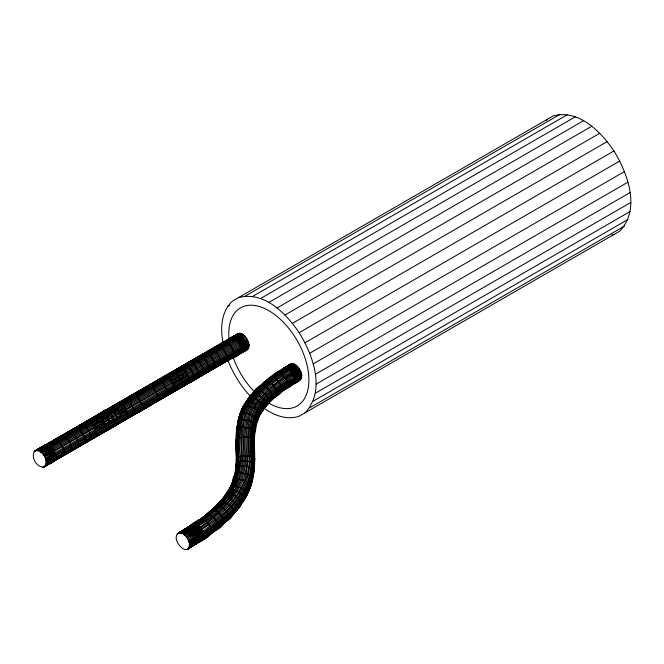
<?xml version="1.0" encoding="UTF-8"?>
<svg xmlns="http://www.w3.org/2000/svg" width="664" height="664" viewBox="0 0 664 664"><rect width="100%" height="100%" fill="white"/><g stroke="black" fill="none" stroke-linecap="round" stroke-linejoin="round"><path stroke-width="1" d="M247.39 493.111C253.399 483.126 254.511 470.494 254.768 458.949C254.262 457.023 251.764 456.749 250.129 456.301C245.63 455.836 239.754 455.13 236.301 458.608L235.994 470.12M236.533 458.218L236.417 464.983L235.927 439.867C239.604 436.356 253.084 435.219 254.08 441.037L254.362 435.376M247.108 401.637C247.589 397.728 251.382 392.872 255.773 394.366C259.491 395.37 262.753 397.91 264.778 401.164C257.831 412.502 252.303 425.043 253.15 438.696C253.515 453.935 254.735 469.73 249.34 484.33C238.998 511.786 212.704 528.129 189.439 543.617C189.232 559.121 170.548 540.396 177.877 533.482C187.671 531.283 200.179 509.96 209.077 524.751C219.186 538.28 193.747 541.932 188.028 548.954L202.893 539.707C206.877 533.574 199.532 522.676 192.336 524.527L178.284 533.25L192.983 524.245L177.877 533.482M254.686 458.55L254.055 471.39C251.855 465.497 239.447 464.219 235.687 469.157M253.673 392.822C255.316 387.627 261.566 383.518 266.264 387.602C269.692 389.992 272.962 393.885 272.555 398.309L263.359 408.816L259.881 414.145C265.998 409.663 262.629 402.899 256.968 400.043C246.601 392.706 242.426 408.609 239.53 415.614L239.571 416.22L242.401 408.808L247.124 400.898M177.803 389.411C174.225 387.585 168.639 377.907 168.847 373.898M290.309 384.946C295.596 383.842 303.979 379.924 301.332 373.102C300.028 368.81 296.8 363.897 291.886 363.681C276.855 373.351 261.259 383.286 250.834 398.184C238.442 414.9 238.791 436.771 239.853 456.558C241.829 492.929 208.247 516.634 180.409 532.827C206.023 516.542 237.944 495.842 238.816 461.887C237.231 434.928 236.857 404.658 259.981 386.074M237.745 508.416L235.413 511.438C238.467 509.388 242.675 505.163 240.268 501.195C238.617 498.141 235.745 495.859 232.574 494.514C218.265 509.977 201.449 522.767 183.779 534.246C213.849 519.306 247.307 493.261 245.497 455.902C244.053 435.26 244.41 412.037 258.852 395.586C268.995 382.862 283.154 374.504 296.31 365.333C280.54 373.707 265.426 384.414 254.843 399.006C242.742 415.307 243.298 436.663 244.286 455.936C246.286 493.227 212.48 517.729 183.779 534.246M54.166 461.165L43.011 467.232L248.17 348.783L43.94 467.024L54.166 461.165C59.046 455.637 52.116 443.627 44.886 445.096L34.702 451.022C30.403 456.865 36.727 467.821 43.94 467.024L248.17 348.783L248.95 346.766L248.95 344.135L246.709 338.349L242.493 334.15L240.252 333.311L238.276 333.486L34.545 451.196L230.823 337.843C235.446 337.279 238.683 342.018 240.31 345.753C243.945 352.725 237.463 356.966 231.055 358.668M262.604 405.596C272.68 392.175 286.524 381.692 301.622 374.546C287.504 383.477 272.871 392.615 262.994 406.459C250.569 422.91 254.312 444.415 253.93 463.547C253.117 501.486 219.659 526.934 189.439 543.617L188.642 540.703C217.95 521.464 253.631 496.257 251.141 456.525C249.93 436.978 249.622 414.975 263.475 399.346C273.443 387.054 287.072 378.663 300.194 370.163C284.532 377.384 270.215 388.282 259.881 402.185C246.917 419.349 250.137 441.759 250.004 461.795C248.892 497.975 216.647 522.95 186.924 537.533C216.846 520.543 251.175 494.672 249.041 456.126C247.763 436.115 247.664 413.647 261.799 397.645C272.049 385.469 285.288 375.998 299.381 368.761L292.235 373.94C297.157 381.41 292.832 386.822 284.524 389.212L291.081 384.946M236.168 441.062L236.442 429.575L238.276 428.031L242.078 427.243L249.149 427.865L254.129 430.239L254.827 431.658L254.395 440.24M254.32 440.639L254.752 431.185M305 412.85C326.124 390.581 313.076 355.406 299.182 332.681C286.093 313.408 264.073 290.741 238.484 297.638M263.915 408.103C273.85 415.357 286.989 420.395 299.182 416.212L619.753 231.13C640.885 208.861 627.837 173.686 613.934 150.96C600.854 131.679 578.834 109.012 553.236 115.918L232.666 300.999C220.913 311.424 220.224 328.946 223.112 343.329M252.627 479.674C252.586 475.482 247.025 474.221 243.738 473.366C236.791 471.905 232.5 474.204 232.74 482.529L229.694 489.368L233.064 480.819L235.463 479.433C242.011 455.413 231.985 428.62 245.199 406.26C254.91 387.12 273.402 374.737 291.189 363.839L275.203 373.683L274.373 374.878M236.177 464.551C239.123 459.073 249.73 460.584 254.312 463.97C253.764 502.839 218.937 527.233 189.472 545.924C215.866 530.196 244.95 510.375 252.652 478.603M253.98 469.78C255.847 448.922 249.589 425.425 263.251 407.289C273.12 393.694 287.379 384.224 301.722 375.915C281.569 389.361 256.893 404.907 254.652 431.617M235.762 469.639L236.177 463.688M236.417 463.273L234.608 476.279L233.006 481.632M262.463 384.473C268.422 378.098 276.514 371.201 284.897 368.296L292.924 363.723C275.344 374.861 256.702 386.971 247.041 406.136C233.545 429.84 248.12 459.239 235.006 482.612L232.134 483.658L229.678 488.687L233.064 480.819L234.882 474.735L232.134 483.658L227.428 492.588C231.346 485.027 247.954 495.352 242.601 502.108M236.666 430.986C238.301 422.594 240.443 394.059 255.59 404.384L258.968 401.405M236.434 430.504L239.331 417.1M255.847 425.143L255.408 426.927C256.528 421.034 263.301 413.464 255.607 409.331C252.146 407.049 247.116 404.725 243.207 407.165C234.433 423.225 236.193 442.216 236.533 459.803L235.927 439.867M237.861 421.748C240.849 419.026 245.514 420.038 249.083 420.876C254.702 422.312 257.923 425.865 254.744 432.115L254.827 431.658M245.199 406.26L242.833 409.92L240.26 420.362M252.303 478.727L251.98 480.587L254.063 470.452M234.824 476.852L235.77 468.693M237.812 423.831L237.612 422.221M234.541 475.731L234.633 475.216M255.74 425.939L255.648 426.454L259.533 415.199L263.359 408.816M236.359 430.031L236.442 429.575M239.53 415.614L242.8 407.646L242.526 408.194M256.072 424.246L257.283 420.478L255.59 417.241L250.926 414.336L245.223 412.958L242.294 413.149L239.887 414.535L237.521 422.736M254.768 458.949L254.32 439.834M101.907 412.543C108.365 402.982 114.98 422.005 115.528 425.367M284.897 368.296L285.719 368.437L294.027 364.013C278.789 373.417 263.243 383.518 252.752 398.375C240.484 414.925 240.924 436.58 241.945 456.151C243.721 492.854 210.272 517.746 181.222 532.984C194.436 525.075 207.492 516.634 218.68 505.968C225.063 499.104 232.923 492.049 235.006 482.612M243.962 499.735L246.286 496.489L250.403 486.944C248.801 481.026 240.99 478.786 235.463 479.433M245.406 403.148L244.709 404.21L244.717 406.31M254.619 408.667L255.59 404.384L257.989 400.691L268.14 389.054L284.001 376.43L298.443 367.466L285.47 378.347C287.321 381.244 289.213 386.224 285.902 388.78M237.28 473.349L235.687 476.611L234.475 477.308C240.177 456.791 233.222 434.945 239.887 414.535M248.344 399.28L251.075 395.055M221.851 500.282L228.283 490.862M233.462 480.362L234.882 474.735M236.625 510.74C239.472 506.657 234.807 501.859 231.537 499.635C221.544 491.85 216.879 508.79 209.475 512.251L215.02 506.765L216.97 505.902L221.544 507.005L226.075 510.774L228.391 514.683L228.632 518.991L222.075 525.315L220.68 525.755M55.137 460.235L44.737 466.56C49.244 460.774 42.089 448.275 34.702 451.022L44.355 445.494M85.93 422.221C89.897 417.241 99.484 434.082 95.491 437.211M257.79 388.656L258.769 386.772M272.024 399.662L267.426 404.227L271.576 400.193L272.555 398.309M214.837 530.577C222.656 527.639 226.656 521.995 221.087 515.314C218.705 512.334 214.115 508.533 210.264 511.089M251.689 481.574L249.631 488.488L245.871 496.971M252.718 479.151L250.295 487.517L246.286 496.489M235.687 476.611C229.877 496.049 213.177 509.487 197.872 521.364M171.868 392.839C168.797 395.213 158.663 377.567 163.327 377.534M97.002 415.373L102.115 412.062M105.958 430.894C108.805 427.184 101.642 417.075 97.608 414.751M232.574 494.514C237.322 483.882 243.115 473.266 242.974 461.198C243.489 445.162 240.866 428.562 246.327 413.074C254.428 390.523 275.311 376.09 295.165 364.561L288.334 369.682L285.719 368.437M134.551 393.694L129.015 396.524L128.799 398.865L131.14 404.617L134.302 409.539L137.199 412.402L138.295 412.593L138.635 412.029M189.273 362.104C192.784 360.029 202.47 376.745 197.797 377.418M248.336 492.248L250.403 486.944L249.091 488.878M73.472 429.409C78.518 423.408 89.225 441.651 82.66 444.349M209.069 351.123C214.779 345.463 225.03 362.594 218.273 366.047M258.354 417.706L256.52 422.013L257.175 421.042M222.025 499.594L230.491 487.027L234.317 486.015L237.338 479.234M232.699 481.915L231.462 484.662L231.728 484.122M215.211 347.579C221.328 340.906 232.616 360.461 223.776 362.419M91.69 418.444C93.84 416.253 96.496 421.009 97.799 422.487L103.219 420.735M59.486 437.485C65.562 431.119 76.31 448.914 68.741 452.383M263.201 409.489L258.728 416.843L259.408 415.813M229.81 488.065L230.084 487.509M193.763 359.514C197.772 356.443 208.015 374.264 202.221 374.861M51.759 441.95C58.05 435.169 69.097 453.346 61.038 456.824M221.776 343.786C227.968 337.561 237.654 352.991 232.292 358.319M262.488 410.576L268.737 402.683L268.704 399.429L266.696 395.636L262.247 391.669L257.408 390.067L254.611 390.98L250.643 395.57M225.909 521.008C232.491 518.7 236.326 511.479 230.483 506.308C227.81 503.395 222.282 499.544 218.738 503.071M214.248 507.918L215.02 506.765M289.13 365.756L290.143 364.362L291.886 363.681L274.73 374.222M277.394 394.873L274.539 397.155C281.652 391.951 269.675 377.7 263.027 383.087M240.077 505.86L248.602 491.709M43.567 446.673L43.915 446.025M268.19 379.318L277.137 372.836L281.42 374.181L285.47 378.347M275.743 396.458C283.279 393.486 283.271 386.946 278.78 381.659C276.581 379.028 272.406 375.724 269.003 378.131M255.59 404.384C239.389 429.832 255.715 462.086 240.808 488.023C228.98 510.151 206.512 523.199 186.924 537.533M259.134 416.369L261.126 412.693L259.533 415.199M281.353 370.338L282.756 368.719L290.143 364.362M163.726 397.545C159.377 401.139 148.877 382.788 155.293 382.173M243.148 501.71L246.56 495.933M139.199 391.013C134.618 394.748 142.635 408.634 148.155 406.526M199.109 377.384L190.568 382.406L189.862 381.999M198.528 356.759C203.45 353.456 213.443 370.794 206.936 372.139M80.062 425.159C85.274 421.408 95.467 439.211 88.445 440.556M244.709 404.21L248.004 399.139M203.748 353.746C209.741 350.683 218.356 365.607 212.712 369.259M239.571 506.615L243.854 500.639M222.407 499.511C251.424 470.411 223.743 424.213 251.631 394.657M228.457 498.091L234.118 490.281M66.939 432.729C73.38 428.77 82.552 444.648 75.903 448.241M247.282 400.226L259.325 386.365M301.332 373.102C286.416 380.912 272.124 391.005 262.089 404.725C249.457 421.441 253.009 443.286 252.718 462.75C252.021 500.49 218.174 524.519 189.14 542.173L203.848 533.906M240.999 504.441C227.586 522.809 208.081 535.342 189.157 547.335L203.732 538.512L188.684 548.256M240.841 505.113L231.313 516.119L232.674 514.558M261.882 410.526L264.936 406.775M261.94 410.974L272.348 399.031M229.221 339.038L230.823 337.843M254.179 391.494L254.611 390.98M267.982 403.82L268.422 403.305M222.332 498.988L222.764 498.473M240.119 506.209L240.551 505.711M210.82 510.674L204.404 516.069L215.576 506.35M204.861 515.538C211.758 512.326 219.992 522.659 217.236 529.191L208.986 535.375L216.779 529.731L228.308 519.621M198.221 520.709L205.417 515.123M250.17 396.864L251.922 394.848M218.423 503.694L223.311 498.066M237.363 509.628L226.656 520.842M232.524 515.422L237.056 510.234M123.794 420.146L124.11 420.777L120.582 414.875L123.106 412.045L126.716 411.34C127.521 412.244 130.592 418.245 131.19 415.871M546.074 120.723L547.418 119.279M173.321 384.423L176.284 381.343L180.591 380.231L183.662 377.086L188.02 375.94L190.643 382.273M170.922 380.273L175.072 379.252L178.193 376.073L182.451 374.986L185.621 371.782C184.501 370.578 182.625 366.005 181.214 366.76M253.856 392.117L270.215 377.434M214.572 507.288L219.726 502.15M215.435 507.23L216.837 505.819M232.956 514.899L227.304 520.551M267.492 403.795L281.561 391.279L301.332 378.281C289.628 384.107 279.029 392.001 269.625 401.048L271.576 400.193M253.922 466.07L254.627 464.833L254.312 463.97M109.759 413L114.092 411.755L117.072 408.775L114.839 404.716L115.229 405.306M101.924 418.785L106.912 417.224L110.357 413.913M114.391 421.034L117.644 417.905L121.711 416.809M105.468 424.927L109.311 421.383L113.901 420.063M228.632 518.991L217.037 529.216M94.545 428.537L100.198 426.645L104.431 422.827M258.321 387.295L264.031 382.14M271.02 400.599L276.199 395.927M93.334 426.437L97.799 422.487M120.582 414.875L118.773 411.746L124.317 407.181C123.844 405.588 120.765 401.629 122.3 400.765M217.759 528.17L219.22 526.967M205.599 515.447L207.151 514.168M223.419 523.73L200.968 540.554L202.337 540.131L202.893 539.707L188.194 548.779L210.654 534.138M263.475 382.555L269.559 377.725M262.687 383.726L264.255 382.472M275.187 396.873L281.204 391.926M203.533 532.835L189.016 541.807C218.73 522.51 254.569 496.879 252.054 456.782C250.884 437.476 250.461 415.697 264.181 400.251C273.95 387.751 288.176 380.256 300.352 370.529L292.832 374.994M288.334 369.682L290.824 371.989L297.671 366.603C282.457 375.401 267.335 385.56 256.968 400.043C245.066 416.037 245.78 437.028 246.709 455.927C249.041 494.157 214.19 517.953 186.219 536.562L182.915 533.665L179.629 532.794L193.705 524.095M52.556 448.615L43.65 455.13L238.617 342.558L245.771 337.055L42.953 454.151L51.792 447.719L244.999 336.192L237.911 341.595M240.31 345.753L247.68 340.117L44.695 456.849M54.954 452.765L45.716 459.413L240.7 346.849L248.17 341.213L45.351 458.309L54.473 451.669L44.289 456.151L239.264 343.587L246.709 338.349L238.617 342.558M200.188 519.621L202.503 517.879M264.778 401.164L268.38 398.5M275.203 373.683L276.407 372.985M294.31 380.314L301.647 374.886L294.235 379.302M293.853 382.896L301.207 378.505L279.536 393.163L280.748 392.466M198.685 520.169L199.25 519.754M222.075 525.315L222.631 524.9M216.223 530.138L216.779 529.731M49.343 445.668L40.537 451.819L235.529 339.221L242.493 334.15L39.682 451.238L48.514 445.22L241.638 333.743L234.691 338.657M287.454 369.134L294.31 364.154L286.582 368.719M241.621 410.626L242.833 409.92M241.248 350.011L248.975 344.475L46.14 461.231M278.805 393.312L280.44 392.142M280.191 392.88L286.458 388.365M239.148 417.714L240.36 417.009M55.9 457.023L46.173 463.538L241.215 350.957L249.05 345.504L46.248 462.601L55.817 456.019L45.99 460.509L240.99 347.944L248.66 342.69L240.7 346.849M204.055 534.952L189.547 544.986L204.147 535.948M199.897 519.472L177.23 534.18L182.368 531.167M191.705 525.614L193.249 524.552M195.556 522.958L197.1 521.896M202.495 539.849L210.197 534.678M41.915 452.997L51.792 447.719L41.367 452.508L236.351 339.91L243.63 334.922L235.529 339.221M290.035 371.118L297.414 366.312L289.197 370.346M285.254 389.062L300.85 379.194L291.903 384.456M181.455 366.345L189.912 361.457M136.22 392.623L138.726 391.013M46.181 444.722L37.201 450.383L239.214 333.27L34.055 451.719L35.781 450.798M240.468 353.231L248.535 348.094L55.485 459.579L46.007 464.402L241.065 351.812L248.95 346.766L241.215 350.957M38.553 450.69L48.514 445.22L38.006 450.541L240.252 333.311L232.251 337.744M239.828 344.657L247.514 339.752L239.264 343.587M204.122 536.885L189.456 546.24L203.981 537.74M237.156 340.707L244.734 335.901L236.351 339.91M138.502 412.377L147.914 406.941M194.486 524.095L180.666 532.835L195.324 524.228M53.261 449.578L43.89 455.454L53.9 450.607M241.173 348.998L248.95 344.135L240.99 347.944M55.344 453.869L45.841 459.787L55.635 454.956M45.384 465.862L55.485 459.579L45.866 464.949M50.173 446.233L40.819 452.018L50.995 446.93M197.075 524.917L182.915 533.665L196.187 524.502L181.77 533.126M200.52 527.722L186.219 536.562L188.642 540.703L203.109 531.756M203.367 539.168L187.215 549.427L202.337 540.131M233.852 338.208L241.356 333.602L233.039 337.91M178.691 533.009L192.983 524.245M231.512 337.719L238.509 333.436M36.429 450.35L45.501 444.839L35.101 450.79M55.867 457.961L46.148 463.854L55.726 458.824M240.816 352.584L248.66 347.87L241.065 351.812M300.194 379.899L291.803 384.805L299.788 380.132L293.015 384.107M46.92 444.747L37.458 450.391L47.7 444.913M106.804 430.679L116.001 425.367M294.119 382.124L301.481 377.725L294.268 381.26L301.622 377.177M294.044 378.248L301.481 373.824L293.737 377.169L300.85 371.624L293.339 376.081M282.756 368.719L290.957 363.897L282.192 369.134L289.487 365.067M185.173 535.408L199.706 526.867L184.617 534.927L198.851 526.104L184.061 534.437M202.586 530.685L187.978 539.251L201.972 529.648L187.165 537.857M193.232 545.086L194.95 544.073M197.532 542.563L200.105 541.06M227.943 306.062L229.736 305.025M245.223 296.086L559.976 114.357M252.685 296.376L567.438 114.648M260.628 298.501L575.389 116.781M268.829 302.411L583.59 120.682M277.029 307.971L591.782 126.243M284.981 315.018L599.733 133.298M292.434 323.343L607.195 141.615M299.182 332.681L613.934 150.96M305 342.765L619.753 161.037M309.723 353.273L624.475 171.553M313.2 363.897L627.953 182.168M315.325 374.305L630.086 192.577M316.047 384.182L630.8 202.462M315.325 393.237L630.086 211.517M313.2 401.189L627.953 219.46M309.723 407.787L624.475 226.067M291.977 384.439L299.149 380.422M246.477 350.011L238.177 354.551L239.48 354.169M294.824 382.522L299.381 380.364M49.327 463.43L51.983 462.011M281.719 369.674L287.479 366.628M242.435 351.912L246.709 349.953M231.935 337.652L233.736 336.731M612.009 234.931L613.934 234.483M52.871 461.538L53.552 461.422M111.386 428.122L110.863 428.056M207.467 535.533L208.255 535.524M100.646 433.957C103.625 433.194 100.828 428.512 100.198 426.645M234.317 486.015C239.447 486.587 245.921 489.667 246.684 495.311M185.878 364.063C190.261 368.088 193.539 373.774 194.843 379.576M250.652 396.566C240.758 386.24 233.33 373.774 227.943 360.577M290.824 371.989L291.562 372.936M106.912 417.224L109.311 421.383M126.716 411.34L124.317 407.181L121.902 409.945L123.106 412.045M185.621 371.782L188.02 375.94M114.092 411.755L117.644 417.905M174.939 370.379L184.052 386.174L183.704 385.552M182.451 374.986L183.662 377.086M176.284 381.343L175.072 379.252M118.773 411.746L117.072 408.775M242.418 409.481L242.584 410.194M228.98 338.557A56.647 32.702 60 0 1 266.148 309.233A56.647 32.702 60 0 1 308.86 378.488A56.647 32.702 60 0 1 268.829 403.172M254.204 391.536A56.647 32.702 60 0 1 233.081 357.141M191.772 524.942L177.72 533.657L192.336 524.527L191.772 524.942M237.471 333.95L229.669 338.507L238.276 333.486L237.471 333.95M247.514 349.488L238.866 354.435L247.514 349.488"/></g></svg>
